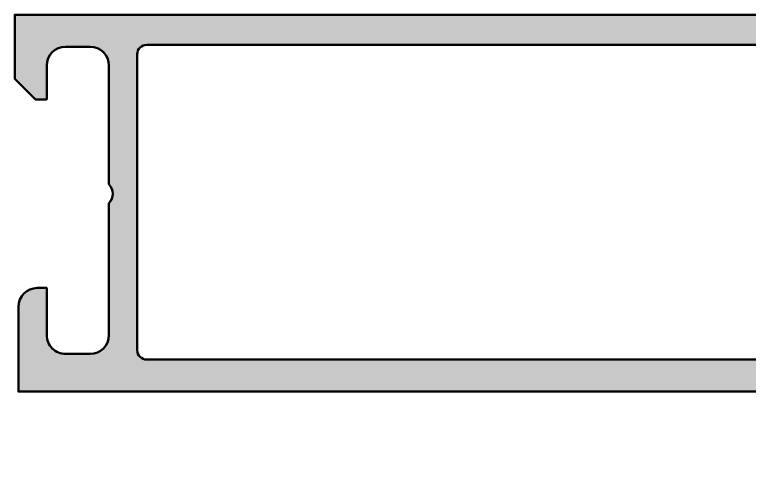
# Model space of a CAD drawing. Extents: x -40 to 64, y 0 to 90.
# Drawn here: x -40 to -1.04, y 66.2 to 90 of the extents above; entities that cross this region are included whole.
import ezdxf

# ---------------------------------------------------------------- set-up
doc = ezdxf.new("R2010")
doc.units = 0
doc.layers.add('0S-Alu contour', color=7, linetype='Continuous', lineweight=50)
doc.layers.add('0S-Alu hatch', color=252, linetype='Continuous', lineweight=25)

# ---------------------------------------------------------------- blocks, each defined once
blk = doc.blocks.new('347370__577B2C20_E412_4038_9D03_EBE4C3925EF9_')
at = {"layer": '0S-Alu hatch'}
h = blk.add_hatch(color=256, dxfattribs=at)
edge = h.paths.add_edge_path()
edge.add_arc((-37.29997428864411, 87.30001068115234), 1.000000000000014, 90, 180)
edge.add_line((-38.29997428864413, 87.30001068115234), (-38.29997428864413, 85.5))
edge.add_line((-38.29997428864413, 85.5), (-38.89998039215976, 85.5))
edge.add_line((-38.89998039215976, 85.5), (-39.99995597809725, 86.5999984741211))
edge.add_line((-39.99995597809725, 86.5999984741211), (-39.99995597809729, 90))
edge.add_line((-39.99995597809729, 90), (34.00002876311365, 90))
edge.add_line((34.00002876311365, 90), (34.00002876311365, 86.59996795654298))
edge.add_line((34.00002876311365, 86.59996795654298), (32.90005317717616, 85.49999237060545))
edge.add_line((32.90005317717616, 85.49999237060545), (32.30007759123866, 85.4999923706055))
edge.add_line((32.30007759123866, 85.4999923706055), (32.30007759123866, 87.00044250488284))
edge.add_arc((31.30007759123869, 87.00044250488284), 0.9999999999999715, 0, 90)
edge.add_line((31.30007759123869, 88.00044250488283), (30.00002876311367, 88.00044250488283))
edge.add_arc((30.00002876311367, 87.0004425048828), 1.000000000000014, 90, 180)
edge.add_line((29.00002876311365, 87.0004425048828), (29.00002876311365, 81))
edge.add_arc((29.52502876311372, 80.5), 0.7250000000000454, 136.3971810272998, 223.6028189727002)
edge.add_line((29.00002876311365, 80), (29.00002876311365, 73.00000000000006))
edge.add_arc((30.00002876311365, 73.00000000000006), 1, 180, 269.9999999999976)
edge.add_line((30.00002876311361, 72.00000000000006), (31.30007759123861, 72))
edge.add_arc((31.30007759123866, 73), 1, 269.9999999999973, 360)
edge.add_line((32.30007759123866, 73), (32.30007759123866, 75.5))
edge.add_line((32.30007759123866, 75.5), (32.80007759114671, 75.5))
edge.add_ellipse((32.80007759114672, 74.5), major_axis=(-1, 0), ratio=1, start_angle=179.9992228764862, end_angle=270.0000000000008, ccw=False)
edge.add_line((33.80007759105473, 74.49998643663211), (33.80001655609468, 70.00000084776876))
edge.add_ellipse((33.30001655608241, 70.00000762945281), major_axis=(-0.5000000000582552, 0), ratio=1, start_angle=90.00043713210772, end_angle=179.9992228764862, ccw=False)
edge.add_line((33.30002037077969, 69.50000762940908), (32.30001655608241, 69.5))
edge.add_line((32.30001655608241, 69.5), (32.30001655608246, 70.29999542236328))
edge.add_line((32.30001655608246, 70.29999542236328), (29.30066601421862, 70.29999542236328))
edge.add_arc((29.3001743345687, 69.99985013043523), 0.3001456946475337, 89.90614164415909, 179.9480885128219)
edge.add_arc((29.07886520965688, 69.73260147831924), 0.2788950563276571, 106.4198764195441, 181.1645893741632)
edge.add_line((28.80002776311361, 69.72693307032054), (28.80002776311361, 69.27333907032087))
edge.add_arc((29.07889585875678, 69.26767841084384), 0.2789255417371428, 178.8371299271194, 253.575405444644)
edge.add_line((29.0000287631136, 69.00013507032091), (29.00002876311354, 67.12012407031234))
edge.add_ellipse((28.70002876311356, 67.12012407031234), major_axis=(-0.2999999999999794, 0), ratio=1, start_angle=90.00000000000477, end_angle=180, ccw=False)
edge.add_line((28.70002876311359, 66.82012407031237), (27.7200544440708, 66.82012407031239))
edge.add_ellipse((27.72005444407081, 67.12012407031243), major_axis=(-0.3000000000000398, 0), ratio=1, start_angle=0, end_angle=89.99999999999869, ccw=False)
edge.add_line((27.42005444407077, 67.12012407031243), (27.42005444407082, 69.88012207031235))
edge.add_arc((27.30005444407083, 69.88012207031235), 0.1199999999999903, 0, 90)
edge.add_line((27.30005444407083, 70.00012207031236), (23.00002876311356, 70.00012207031237))
edge.add_arc((23.00002876311356, 69.50012207031234), 0.5000000000000142, 90, 180)
edge.add_line((22.50002876311354, 69.50012207031234), (22.50002876311354, 68.80012207031236))
edge.add_line((22.50002876311354, 68.80012207031236), (23.88152422073595, 66.40730174728485))
edge.add_ellipse((23.76190897846527, 66.33824185496069), major_axis=(-0.1381197846483199, 0), ratio=1, start_angle=84.37742244920838, end_angle=210.0000000000012, ccw=False)
edge.add_ellipse((24.23825200428733, 71.17673093215994), major_axis=(-4.999999999999761, 0), ratio=1, start_angle=17.74841635606981, end_angle=84.37742244920679, ccw=False)
edge.add_arc((19.00002876311341, 69.50012207031214), 0.5000000000003545, 17.74841635606937, 89.9999999999992)
edge.add_line((19.00002876311341, 70.0001220703125), (10.20001831054687, 70.00012207031247))
edge.add_arc((10.20001831054687, 69.50012207031257), 0.4999999999999006, 90.00000000000018, 162.2515836439277)
edge.add_ellipse((4.961795069373069, 71.1767309321604), major_axis=(-5.000000000000101, 0), ratio=1, start_angle=95.62257755079361, end_angle=162.25158364393, ccw=False)
edge.add_ellipse((5.438138095195188, 66.33824185496077), major_axis=(-0.1381197846482876, 0), ratio=1, start_angle=-30.000000000002103, end_angle=95.62257755079241, ccw=False)
edge.add_line((5.318522852924537, 66.40730174728492), (6.700018310546859, 68.80012207031248))
edge.add_line((6.700018310546859, 68.80012207031248), (6.700018310546887, 69.50012207031246))
edge.add_arc((6.200018310546886, 69.50012207031247), 0.5000000000000018, 0, 90.0000000000003)
edge.add_line((6.200018310546883, 70.00012207031247), (1.903264704103473, 70.00012207031247))
edge.add_arc((1.899974319042893, 69.8801671897691), 0.1200000000000927, 88.42875992747915, 180)
edge.add_line((1.779974319042801, 69.88016718976907), (1.7799743190428, 67.1201691897691))
edge.add_ellipse((1.479974319042792, 67.1201691897691), major_axis=(-0.3000000000000084, 0), ratio=1, start_angle=89.99999999999937, end_angle=180, ccw=False)
edge.add_line((1.479974319042788, 66.82016918976909), (0.5000000000000071, 66.82016918976909))
edge.add_ellipse((0.5000000000000036, 67.1201691897691), major_axis=(-0.3000000000000114, 0), ratio=1, start_angle=0, end_angle=90.00000000000068, ccw=False)
edge.add_line((0.1999999999999957, 67.1201691897691), (0.1999999999999957, 69.0001801897776))
edge.add_arc((0.1211329043568393, 69.26772353030054), 0.2789255417371544, 286.424594555352, 361.1628700729073)
edge.add_line((0.4000010000000103, 69.2733841897777), (0.4000010000000103, 69.72697818977761))
edge.add_arc((0.121201818666967, 69.73264581989329), 0.2788567832115678, 358.8354106259031, 433.5801235805125)
edge.add_line((0.2000274463862607, 70.00012969970246), (-39.79997428864413, 69.99999237060547))
edge.add_line((-39.79997428864413, 69.99999237060547), (-39.79997428864413, 74.49999999999999))
edge.add_ellipse((-38.79997428864412, 74.49999999999999), major_axis=(-1.000000000000014, 0), ratio=1, start_angle=270, end_angle=360, ccw=False)
edge.add_line((-38.79997428864412, 75.5), (-38.29997428864413, 75.5))
edge.add_line((-38.29997428864413, 75.5), (-38.29997428867322, 73.00000000002912))
edge.add_arc((-37.29997428864414, 73.00000000002913), 1.000000000029089, 180, 270.0000000000008)
edge.add_line((-37.29997428864412, 72.00000000000004), (-35.9999864956754, 72.00000000000004))
edge.add_arc((-35.9999864956754, 73.00000000000009), 1.000000000000042, 270, 360)
edge.add_line((-34.99998649567535, 73.00000000000007), (-34.99998649567538, 80))
edge.add_arc((-35.52498649567545, 80.5), 0.7250000000000454, 316.3971810272998, 403.6028189727002)
edge.add_line((-34.99998649567538, 81), (-34.99998649567538, 87.30001068115234))
edge.add_arc((-35.9999864956754, 87.30001068115234), 1.000000000000014, 0, 89.9999999999992)
edge.add_line((-35.99998649567538, 88.30001068115234), (-37.29997428864411, 88.30001068115234))
edge = h.paths.add_edge_path()
edge.add_arc((-32.99998649567538, 87.8999938964844), 0.4999999999999716, 90, 180)
edge.add_line((-33.49998649567535, 87.8999938964844), (-33.49998649567535, 72.19999694824219))
edge.add_arc((-32.99998649567535, 72.19999694824219), 0.5, 180, 270)
edge.add_line((-32.99998649567535, 71.69999694824219), (27.00001350432465, 71.69999694824219))
edge.add_arc((27.00001350432465, 72.19999694824219), 0.5, 270, 360)
edge.add_line((27.50001350432465, 72.19999694824219), (27.50001350432459, 87.89999389648438))
edge.add_arc((27.00001350432459, 87.89999389648438), 0.5, 0, 90)
edge.add_line((27.00001350432459, 88.39999389648438), (-32.99998649567538, 88.39999389648438))
at = {"layer": '0S-Alu contour', "color": 7}
for points in [[(-38.29997428864413, 87.30001068115234), (-38.29997428864413, 85.5), (-38.89998039215976, 85.5), (-39.99995597809725, 86.5999984741211), (-39.99995597809729, 90), (34.00002876311365, 90), (34.00002876311365, 86.59996795654298), (32.90005317717616, 85.49999237060545), (32.30007759123866, 85.4999923706055), (32.30007759123866, 87.00044250488284)], [(-35.99998649567538, 88.30001068115234), (-37.29997428864411, 88.30001068115234)], [(27.00001350432459, 88.39999389648438), (-32.99998649567538, 88.39999389648438)], [(-33.49998649567535, 87.8999938964844), (-33.49998649567535, 72.19999694824219)], [(27.50001350432465, 72.19999694824219), (27.50001350432459, 87.89999389648438)], [(31.30007759123869, 88.00044250488283), (30.00002876311367, 88.00044250488283)], [(-34.99998649567538, 81), (-34.99998649567538, 87.30001068115234)], [(29.00002876311365, 87.0004425048828), (29.00002876311365, 81)], [(-34.99998649567535, 73.00000000000007), (-34.99998649567538, 80)], [(29.00002876311365, 80), (29.00002876311365, 73.00000000000006)], [(-38.79997428864412, 75.5), (-38.29997428864413, 75.5), (-38.29997428867322, 73.00000000002912)], [(32.30007759123866, 73), (32.30007759123866, 75.5), (32.80007759114671, 75.5)], [(0.2000274463862607, 70.00012969970246), (-39.79997428864413, 69.99999237060547), (-39.79997428864413, 74.49999999999999)], [(33.80007759105473, 74.49998643663211), (33.80001655609468, 70.00000084776876)], [(-37.29997428864412, 72.00000000000004), (-35.9999864956754, 72.00000000000004)], [(-32.99998649567535, 71.69999694824219), (27.00001350432465, 71.69999694824219)], [(30.00002876311361, 72.00000000000006), (31.30007759123861, 72)], [(33.30002037077969, 69.50000762940908), (32.30001655608241, 69.5), (32.30001655608246, 70.29999542236328), (29.30066601421862, 70.29999542236328)], [(1.779974319042801, 69.88016718976907), (1.7799743190428, 67.1201691897691)], [(6.200018310546883, 70.00012207031247), (1.903264704103473, 70.00012207031247)], [(19.00002876311341, 70.0001220703125), (10.20001831054687, 70.00012207031247)], [(27.30005444407083, 70.00012207031236), (23.00002876311356, 70.00012207031237)], [(27.42005444407077, 67.12012407031243), (27.42005444407082, 69.88012207031235)], [(0.4000010000000103, 69.2733841897777), (0.4000010000000103, 69.72697818977761)], [(5.318522852924537, 66.40730174728492), (6.700018310546859, 68.80012207031248), (6.700018310546887, 69.50012207031246)], [(22.50002876311354, 69.50012207031234), (22.50002876311354, 68.80012207031236), (23.88152422073595, 66.40730174728485)], [(28.80002776311361, 69.72693307032054), (28.80002776311361, 69.27333907032087)], [(0.1999999999999957, 67.1201691897691), (0.1999999999999957, 69.0001801897776)], [(29.0000287631136, 69.00013507032091), (29.00002876311354, 67.12012407031234)], [(1.479974319042788, 66.82016918976909), (0.5000000000000071, 66.82016918976909)], [(28.70002876311359, 66.82012407031237), (27.7200544440708, 66.82012407031239)]]:
    blk.add_lwpolyline(points, dxfattribs=at)
for centre, radius, start, end in [((-37.29997428864411, 87.30001068115234), 1.000000000000014, 90, 180), ((-35.9999864956754, 87.30001068115234), 1.000000000000014, 0, 89.9999999999992), ((-32.99998649567538, 87.8999938964844), 0.4999999999999716, 90, 180), ((27.00001350432459, 87.89999389648438), 0.5, 0, 90), ((30.00002876311367, 87.0004425048828), 1.000000000000014, 90, 180), ((31.30007759123869, 87.00044250488284), 0.9999999999999715, 0, 90), ((-35.52498649567545, 80.5), 0.7250000000000454, 316.3971810272998, 43.60281897270023), ((29.52502876311372, 80.5), 0.7250000000000454, 136.3971810272998, 223.6028189727002), ((-37.29997428864414, 73.00000000002913), 1.000000000029089, 180, 270.0000000000008), ((-35.9999864956754, 73.00000000000009), 1.000000000000042, 270, 0), ((30.00002876311365, 73.00000000000006), 1, 180, 269.9999999999976), ((31.30007759123866, 73), 1, 269.9999999999973, 0), ((-32.99998649567535, 72.19999694824219), 0.5, 180, 270), ((27.00001350432465, 72.19999694824219), 0.5, 270, 0), ((29.3001743345687, 69.99985013043523), 0.3001456946475337, 89.90614164415909, 179.9480885128219), ((0.121201818666967, 69.73264581989329), 0.2788567832115678, 358.8354106259031, 73.58012358051246), ((1.899974319042893, 69.8801671897691), 0.1200000000000927, 88.42875992747915, 180), ((6.200018310546886, 69.50012207031247), 0.5000000000000018, 0, 90.0000000000003), ((10.20001831054687, 69.50012207031257), 0.4999999999999006, 90.00000000000018, 162.2515836439277), ((19.00002876311341, 69.50012207031214), 0.5000000000003545, 17.74841635606937, 89.9999999999992), ((23.00002876311356, 69.50012207031234), 0.5000000000000142, 90, 180), ((27.30005444407083, 69.88012207031235), 0.1199999999999903, 0, 90), ((29.07886520965688, 69.73260147831924), 0.2788950563276571, 106.4198764195441, 181.1645893741632), ((0.1211329043568393, 69.26772353030054), 0.2789255417371544, 286.424594555352, 1.162870072907225), ((29.07889585875678, 69.26767841084384), 0.2789255417371428, 178.8371299271194, 253.575405444644)]:
    blk.add_arc(centre, radius, start, end, dxfattribs=at)
at = {"layer": '0S-Alu contour', "color": 7, "extrusion": (0, 0, -1)}
for centre, radius, start, end in [((38.79997428864412, 74.49999999999999), 1.000000000000014, 0, 90), ((-32.80007759114672, 74.5), 1, 89.9999999999992, 180.0007771235139), ((-33.30001655608241, 70.00000762945281), 0.5000000000582552, 180.0007771235139, 269.9995628678923), ((-4.961795069373069, 71.1767309321604), 5.000000000000101, 197.7484163560701, 264.3774224492064), ((-24.23825200428733, 71.17673093215994), 4.999999999999761, 275.6225775507933, 342.2515836439302), ((-0.5000000000000036, 67.1201691897691), 0.3000000000000114, 269.9999999999993, 0), ((-1.479974319042792, 67.1201691897691), 0.3000000000000085, 180, 270.0000000000007), ((-27.72005444407081, 67.12012407031243), 0.3000000000000398, 270.0000000000013, 0), ((-28.70002876311356, 67.12012407031234), 0.2999999999999794, 180, 269.9999999999952), ((-5.438138095195188, 66.33824185496077), 0.1381197846482876, 264.3774224492076, 30.0000000000021), ((-23.76190897846527, 66.33824185496069), 0.1381197846483199, 149.9999999999988, 275.6225775507916)]:
    blk.add_arc(centre, radius, start, end, dxfattribs=at)
blk = doc.blocks.new('465290__5CFFC14C_24C7_4406_A6E4_C857E6A93B05_')
at = {"layer": '0S-Alu contour', "color": 7}
blk.add_blockref('347370__577B2C20_E412_4038_9D03_EBE4C3925EF9_', (0, 0), dxfattribs=at)

msp = doc.modelspace()

# ---------------------------------------------------------------- block references
at = {"layer": '0S-Alu contour', "color": 7}
msp.add_blockref('465290__5CFFC14C_24C7_4406_A6E4_C857E6A93B05_', (0, 0), dxfattribs=at)

doc.saveas('drawing.dxf')
